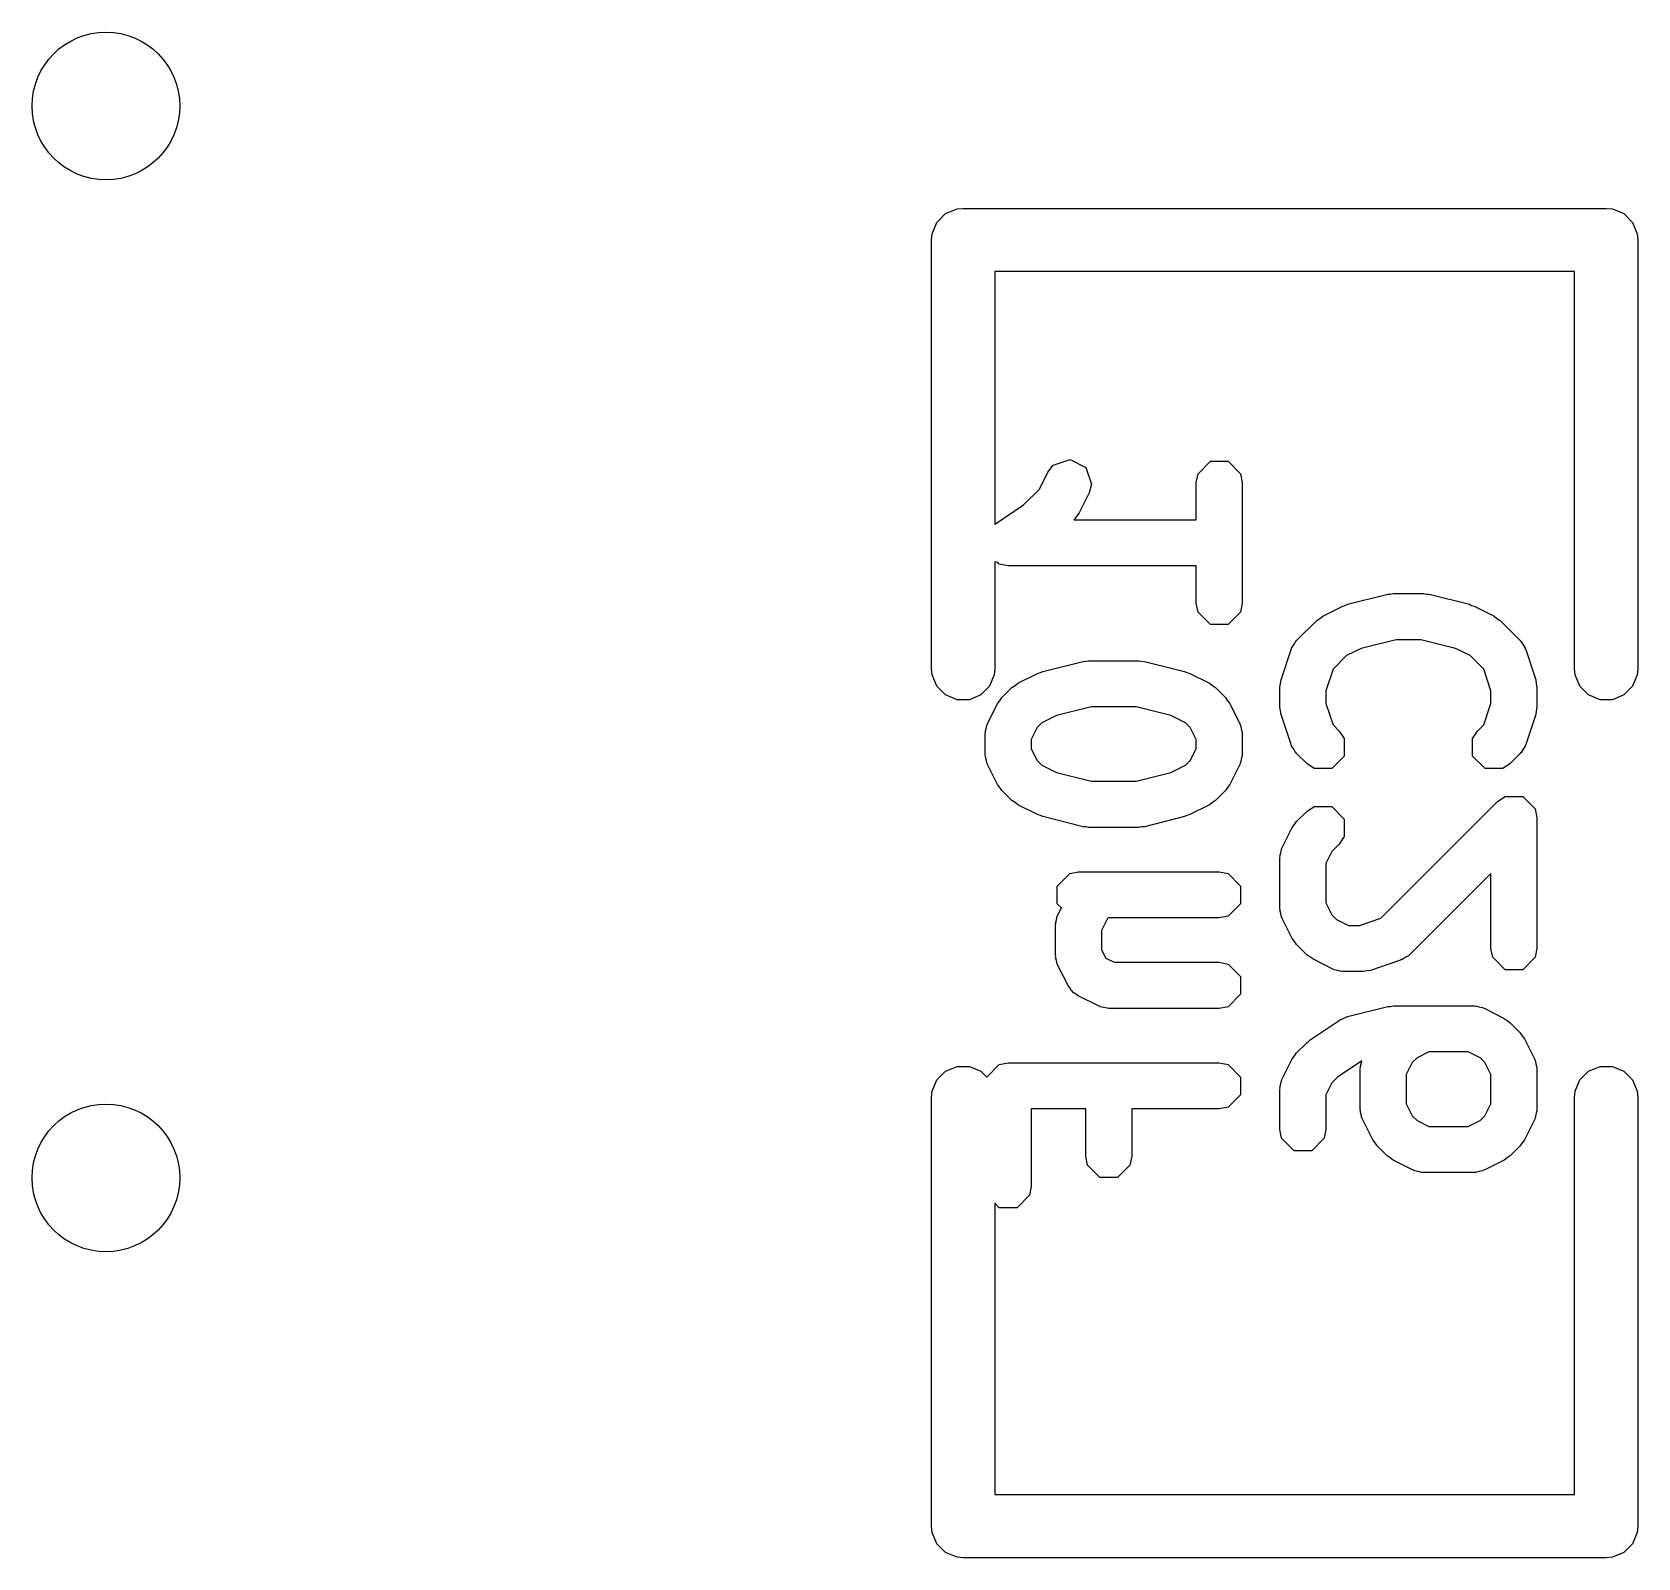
# Model space of a CAD drawing. Extents: x 4.92 to 7.13, y -4.79 to -3.32.
# Drawn here: x 6.0692 to 6.219, y -3.4635 to -3.3212 of the extents above; entities that cross this region are included whole.
import ezdxf

# ---------------------------------------------------------------- set-up
doc = ezdxf.new("R2010")
doc.units = 0
doc.header["$MEASUREMENT"] = 0
doc.layers.add('BLACK', color=7, linetype='CONTINUOUS')

msp = doc.modelspace()

# ---------------------------------------------------------------- linework, layer by layer
at = {"layer": 'BLACK', "linetype": 'CONTINUOUS'}
for p, q in [((6.15361, -3.33892), (6.15442, -3.3381)), ((6.15442, -3.3381), (6.15549, -3.33766)), ((6.15549, -3.33766), (6.15606, -3.33761)), ((6.15606, -3.33761), (6.21606, -3.33761)), ((6.21606, -3.33761), (6.21664, -3.33766)), ((6.21664, -3.33766), (6.21771, -3.3381)), ((6.21771, -3.3381), (6.21852, -3.33892)), ((6.15311, -3.34056), (6.15317, -3.33998)), ((6.15317, -3.33998), (6.15361, -3.33892)), ((6.21852, -3.33892), (6.21896, -3.33998)), ((6.21896, -3.33998), (6.21902, -3.34056)), ((6.15311, -3.38056), (6.15311, -3.34056)), ((6.21902, -3.34056), (6.21902, -3.38056)), ((6.21311, -3.34351), (6.15902, -3.34351)), ((6.15902, -3.34351), (6.15902, -3.36708)), ((6.21311, -3.38056), (6.21311, -3.34351)), ((6.16318, -3.3638), (6.16396, -3.36223)), ((6.16396, -3.36223), (6.16447, -3.36157)), ((6.16447, -3.36157), (6.16604, -3.36105)), ((6.16604, -3.36105), (6.16751, -3.36179)), ((6.16751, -3.36179), (6.16803, -3.36335)), ((6.1778, -3.36319), (6.17797, -3.36237)), ((6.17797, -3.36237), (6.17913, -3.36121)), ((6.17913, -3.36121), (6.18078, -3.36121)), ((6.18078, -3.36121), (6.18194, -3.36237)), ((6.18194, -3.36237), (6.1821, -3.36319)), ((6.1617, -3.36528), (6.16318, -3.3638)), ((6.16803, -3.36335), (6.16781, -3.36416)), ((6.1778, -3.36667), (6.1778, -3.36319)), ((6.1821, -3.36319), (6.1821, -3.37445)), ((6.15906, -3.36703), (6.1617, -3.36528)), ((6.16781, -3.36416), (6.16687, -3.36603)), ((6.16647, -3.36659), (6.16638, -3.36667)), ((6.16638, -3.36667), (6.1778, -3.36667)), ((6.16666, -3.3663), (6.16647, -3.36659)), ((6.16687, -3.36603), (6.16666, -3.3663)), ((6.15902, -3.36708), (6.15906, -3.36703)), ((6.15906, -3.37061), (6.15902, -3.37055)), ((6.15902, -3.37055), (6.15902, -3.38056)), ((6.15928, -3.37065), (6.15906, -3.37061)), ((6.15943, -3.37081), (6.15928, -3.37065)), ((6.16025, -3.37097), (6.15943, -3.37081)), ((6.1778, -3.37097), (6.16025, -3.37097)), ((6.1778, -3.37445), (6.1778, -3.37097)), ((6.17797, -3.37527), (6.1778, -3.37445)), ((6.1821, -3.37445), (6.18194, -3.37527)), ((6.19192, -3.37455), (6.19568, -3.37361)), ((6.19568, -3.37361), (6.19594, -3.3736)), ((6.19594, -3.3736), (6.1962, -3.37355)), ((6.1962, -3.37355), (6.19901, -3.37355)), ((6.19901, -3.37355), (6.19927, -3.3736)), ((6.19927, -3.3736), (6.19953, -3.37361)), ((6.19953, -3.37361), (6.20329, -3.37455)), ((6.17913, -3.37644), (6.17797, -3.37527)), ((6.18194, -3.37527), (6.18078, -3.37644)), ((6.18905, -3.37606), (6.18934, -3.37586)), ((6.18934, -3.37586), (6.18961, -3.37565)), ((6.18961, -3.37565), (6.19148, -3.37471)), ((6.19148, -3.37471), (6.19171, -3.37465)), ((6.19171, -3.37465), (6.19192, -3.37455)), ((6.20329, -3.37455), (6.2035, -3.37465)), ((6.2035, -3.37465), (6.20373, -3.37471)), ((6.20373, -3.37471), (6.2056, -3.37565)), ((6.2056, -3.37565), (6.20587, -3.37586)), ((6.20587, -3.37586), (6.20616, -3.37606)), ((6.18078, -3.37644), (6.17913, -3.37644)), ((6.18717, -3.37793), (6.18905, -3.37606)), ((6.20616, -3.37606), (6.20804, -3.37793)), ((6.18572, -3.38159), (6.18665, -3.37877)), ((6.18665, -3.37877), (6.18671, -3.37868)), ((6.18671, -3.37863), (6.1869, -3.37834)), ((6.18671, -3.37868), (6.18671, -3.37863)), ((6.1869, -3.37834), (6.18707, -3.37804)), ((6.18707, -3.37804), (6.18711, -3.37802)), ((6.18711, -3.37802), (6.18717, -3.37793)), ((6.1932, -3.37867), (6.19184, -3.37934)), ((6.19646, -3.37785), (6.1932, -3.37867)), ((6.19875, -3.37785), (6.19646, -3.37785)), ((6.20201, -3.37867), (6.19875, -3.37785)), ((6.20337, -3.37934), (6.20201, -3.37867)), ((6.20804, -3.37793), (6.2081, -3.37802)), ((6.2081, -3.37802), (6.20814, -3.37804)), ((6.20814, -3.37804), (6.20831, -3.37834)), ((6.20831, -3.37834), (6.2085, -3.37863)), ((6.2085, -3.37863), (6.2085, -3.37868)), ((6.2085, -3.37868), (6.20856, -3.37877)), ((6.20856, -3.37877), (6.20949, -3.38159)), ((6.16349, -3.38081), (6.16724, -3.37987)), ((6.16724, -3.37987), (6.1675, -3.37986)), ((6.1675, -3.37986), (6.16776, -3.37981)), ((6.16776, -3.37981), (6.17245, -3.37981)), ((6.17245, -3.37981), (6.17271, -3.37986)), ((6.17271, -3.37986), (6.17297, -3.37987)), ((6.17297, -3.37987), (6.17672, -3.38081)), ((6.19184, -3.37934), (6.19057, -3.38061)), ((6.20464, -3.38061), (6.20337, -3.37934)), ((6.15317, -3.38113), (6.15311, -3.38056)), ((6.15361, -3.3822), (6.15317, -3.38113)), ((6.15896, -3.38113), (6.15852, -3.3822)), ((6.15902, -3.38056), (6.15896, -3.38113)), ((6.1609, -3.38212), (6.16117, -3.38191)), ((6.16117, -3.38191), (6.16305, -3.38097)), ((6.16305, -3.38097), (6.16327, -3.38091)), ((6.16327, -3.38091), (6.16349, -3.38081)), ((6.17672, -3.38081), (6.17694, -3.38091)), ((6.17694, -3.38091), (6.17716, -3.38097)), ((6.17716, -3.38097), (6.17904, -3.38191)), ((6.17904, -3.38191), (6.17931, -3.38212)), ((6.1856, -3.38227), (6.18567, -3.38193)), ((6.18567, -3.38193), (6.18572, -3.38159)), ((6.19057, -3.38061), (6.1899, -3.38261)), ((6.2053, -3.38261), (6.20464, -3.38061)), ((6.20949, -3.38159), (6.20954, -3.38193)), ((6.20954, -3.38193), (6.2096, -3.38227)), ((6.21317, -3.38113), (6.21311, -3.38056)), ((6.21361, -3.3822), (6.21317, -3.38113)), ((6.21896, -3.38113), (6.21852, -3.3822)), ((6.21902, -3.38056), (6.21896, -3.38113)), ((6.15442, -3.38301), (6.15361, -3.3822)), ((6.15549, -3.38345), (6.15442, -3.38301)), ((6.15771, -3.38301), (6.15664, -3.38345)), ((6.15852, -3.3822), (6.15771, -3.38301)), ((6.15948, -3.38354), (6.15967, -3.38325)), ((6.15967, -3.38325), (6.16061, -3.38231)), ((6.16061, -3.38231), (6.1609, -3.38212)), ((6.17931, -3.38212), (6.1796, -3.38231)), ((6.1796, -3.38231), (6.18054, -3.38325)), ((6.18054, -3.38325), (6.18073, -3.38354)), ((6.1856, -3.38414), (6.1856, -3.38227)), ((6.1899, -3.38261), (6.1899, -3.38379)), ((6.2053, -3.38379), (6.2053, -3.38261)), ((6.2096, -3.38227), (6.2096, -3.38414)), ((6.21442, -3.38301), (6.21361, -3.3822)), ((6.21549, -3.38345), (6.21442, -3.38301)), ((6.21771, -3.38301), (6.21664, -3.38345)), ((6.21852, -3.3822), (6.21771, -3.38301)), ((6.15664, -3.38345), (6.15549, -3.38345)), ((6.15833, -3.38569), (6.15927, -3.38381)), ((6.15927, -3.38381), (6.15948, -3.38354)), ((6.16476, -3.38492), (6.1634, -3.3856)), ((6.16802, -3.38411), (6.16476, -3.38492)), ((6.17219, -3.38411), (6.16802, -3.38411)), ((6.17545, -3.38492), (6.17219, -3.38411)), ((6.17681, -3.3856), (6.17545, -3.38492)), ((6.18073, -3.38354), (6.18094, -3.38381)), ((6.18094, -3.38381), (6.18188, -3.38569)), ((6.18567, -3.38448), (6.1856, -3.38414)), ((6.18572, -3.38482), (6.18567, -3.38448)), ((6.18665, -3.38764), (6.18572, -3.38482)), ((6.1899, -3.38379), (6.19057, -3.38579)), ((6.20464, -3.38579), (6.2053, -3.38379)), ((6.20949, -3.38482), (6.20856, -3.38764)), ((6.20954, -3.38448), (6.20949, -3.38482)), ((6.2096, -3.38414), (6.20954, -3.38448)), ((6.21664, -3.38345), (6.21549, -3.38345)), ((6.15811, -3.38649), (6.1582, -3.38616)), ((6.1582, -3.38616), (6.15827, -3.38582)), ((6.15827, -3.38582), (6.1583, -3.38579)), ((6.1583, -3.38579), (6.15833, -3.38569)), ((6.16296, -3.38604), (6.1624, -3.38715)), ((6.1634, -3.3856), (6.16296, -3.38604)), ((6.17725, -3.38604), (6.17681, -3.3856)), ((6.1778, -3.38715), (6.17725, -3.38604)), ((6.18188, -3.38569), (6.18191, -3.38579)), ((6.18191, -3.38579), (6.18194, -3.38582)), ((6.18194, -3.38582), (6.18201, -3.38616)), ((6.18201, -3.38616), (6.1821, -3.38649)), ((6.19057, -3.38579), (6.19115, -3.38637)), ((6.19115, -3.38637), (6.19162, -3.38707)), ((6.20359, -3.38707), (6.20406, -3.38637)), ((6.20406, -3.38637), (6.20464, -3.38579)), ((6.1581, -3.38665), (6.15813, -3.38654)), ((6.1581, -3.38852), (6.1581, -3.38665)), ((6.15813, -3.38654), (6.15811, -3.38649)), ((6.1624, -3.38715), (6.1624, -3.38802)), ((6.1778, -3.38802), (6.1778, -3.38715)), ((6.1821, -3.38649), (6.18208, -3.38654)), ((6.18208, -3.38654), (6.1821, -3.38665)), ((6.1821, -3.38665), (6.1821, -3.38852)), ((6.18671, -3.38773), (6.18665, -3.38764)), ((6.18671, -3.38778), (6.18671, -3.38773)), ((6.1869, -3.38807), (6.18671, -3.38778)), ((6.19162, -3.38707), (6.19162, -3.38872)), ((6.20359, -3.38872), (6.20359, -3.38707)), ((6.2085, -3.38778), (6.20831, -3.38807)), ((6.20856, -3.38764), (6.2085, -3.38773)), ((6.2085, -3.38773), (6.2085, -3.38778)), ((6.15813, -3.38863), (6.1581, -3.38852)), ((6.15811, -3.38868), (6.15813, -3.38863)), ((6.1582, -3.38901), (6.15811, -3.38868)), ((6.15827, -3.38935), (6.1582, -3.38901)), ((6.1583, -3.38938), (6.15827, -3.38935)), ((6.15833, -3.38948), (6.1583, -3.38938)), ((6.1624, -3.38802), (6.16296, -3.38913)), ((6.16296, -3.38913), (6.1634, -3.38957)), ((6.17681, -3.38957), (6.17725, -3.38913)), ((6.17725, -3.38913), (6.1778, -3.38802)), ((6.18191, -3.38938), (6.18188, -3.38948)), ((6.18194, -3.38935), (6.18191, -3.38938)), ((6.18201, -3.38901), (6.18194, -3.38935)), ((6.1821, -3.38868), (6.18201, -3.38901)), ((6.1821, -3.38852), (6.18208, -3.38863)), ((6.18208, -3.38863), (6.1821, -3.38868)), ((6.18707, -3.38836), (6.1869, -3.38807)), ((6.18711, -3.38839), (6.18707, -3.38836)), ((6.18717, -3.38848), (6.18711, -3.38839)), ((6.18811, -3.38941), (6.18717, -3.38848)), ((6.18881, -3.38988), (6.18811, -3.38941)), ((6.19162, -3.38872), (6.19045, -3.38988)), ((6.20476, -3.38988), (6.20359, -3.38872)), ((6.2071, -3.38941), (6.2064, -3.38988)), ((6.20804, -3.38848), (6.2071, -3.38941)), ((6.2081, -3.38839), (6.20804, -3.38848)), ((6.20814, -3.38836), (6.2081, -3.38839)), ((6.20831, -3.38807), (6.20814, -3.38836)), ((6.15927, -3.39136), (6.15833, -3.38948)), ((6.1634, -3.38957), (6.16476, -3.39025)), ((6.16476, -3.39025), (6.16802, -3.39106)), ((6.17219, -3.39106), (6.17545, -3.39025)), ((6.17545, -3.39025), (6.17681, -3.38957)), ((6.18188, -3.38948), (6.18094, -3.39136)), ((6.19045, -3.38988), (6.18881, -3.38988)), ((6.2064, -3.38988), (6.20476, -3.38988)), ((6.15948, -3.39163), (6.15927, -3.39136)), ((6.15967, -3.39192), (6.15948, -3.39163)), ((6.16061, -3.39286), (6.15967, -3.39192)), ((6.16802, -3.39106), (6.17219, -3.39106)), ((6.18054, -3.39192), (6.1796, -3.39286)), ((6.18073, -3.39163), (6.18054, -3.39192)), ((6.18094, -3.39136), (6.18073, -3.39163)), ((6.1609, -3.39305), (6.16061, -3.39286)), ((6.16117, -3.39326), (6.1609, -3.39305)), ((6.16305, -3.3942), (6.16117, -3.39326)), ((6.17904, -3.39326), (6.17716, -3.3942)), ((6.17931, -3.39305), (6.17904, -3.39326)), ((6.1796, -3.39286), (6.17931, -3.39305)), ((6.18717, -3.39482), (6.18811, -3.39388)), ((6.18811, -3.39388), (6.18881, -3.39341)), ((6.18881, -3.39341), (6.19045, -3.39341)), ((6.19045, -3.39341), (6.19162, -3.39458)), ((6.19504, -3.40384), (6.20593, -3.39294)), ((6.20593, -3.39294), (6.20663, -3.39247)), ((6.20663, -3.39247), (6.20828, -3.39247)), ((6.20828, -3.39247), (6.20944, -3.39364)), ((6.20944, -3.39364), (6.2096, -3.39446)), ((6.16327, -3.39426), (6.16305, -3.3942)), ((6.16349, -3.39436), (6.16327, -3.39426)), ((6.16724, -3.3953), (6.16349, -3.39436)), ((6.1675, -3.39531), (6.16724, -3.3953)), ((6.16776, -3.39536), (6.1675, -3.39531)), ((6.17245, -3.39536), (6.16776, -3.39536)), ((6.17271, -3.39531), (6.17245, -3.39536)), ((6.17297, -3.3953), (6.17271, -3.39531)), ((6.17672, -3.39436), (6.17297, -3.3953)), ((6.17694, -3.39426), (6.17672, -3.39436)), ((6.17716, -3.3942), (6.17694, -3.39426)), ((6.18583, -3.39725), (6.18677, -3.39538)), ((6.18677, -3.39538), (6.18698, -3.3951)), ((6.18698, -3.3951), (6.18717, -3.39482)), ((6.19162, -3.39458), (6.19162, -3.39622)), ((6.2096, -3.39446), (6.2096, -3.40666)), ((6.19115, -3.39692), (6.19046, -3.39761)), ((6.19162, -3.39622), (6.19115, -3.39692)), ((6.1856, -3.39821), (6.18563, -3.39811)), ((6.1856, -3.4029), (6.1856, -3.39821)), ((6.18561, -3.39806), (6.1857, -3.39773)), ((6.18563, -3.39811), (6.18561, -3.39806)), ((6.1857, -3.39773), (6.18577, -3.39739)), ((6.18577, -3.39739), (6.1858, -3.39736)), ((6.1858, -3.39736), (6.18583, -3.39725)), ((6.19046, -3.39761), (6.1899, -3.39872)), ((6.16484, -3.40083), (6.166, -3.39967)), ((6.166, -3.39967), (6.16682, -3.39951)), ((6.16682, -3.39951), (6.17995, -3.39951)), ((6.17995, -3.39951), (6.18078, -3.39967)), ((6.18078, -3.39967), (6.18194, -3.40083)), ((6.1899, -3.39872), (6.1899, -3.4024)), ((6.2053, -3.39965), (6.19772, -3.40724)), ((6.2053, -3.40666), (6.2053, -3.39965)), ((6.16484, -3.40248), (6.16484, -3.40083)), ((6.18194, -3.40083), (6.18194, -3.40248)), ((6.16522, -3.40286), (6.16484, -3.40248)), ((6.1649, -3.40351), (6.16522, -3.40286)), ((6.18194, -3.40248), (6.18078, -3.40364)), ((6.18563, -3.40301), (6.1856, -3.4029)), ((6.1899, -3.4024), (6.19046, -3.40351)), ((6.16467, -3.40447), (6.16469, -3.40436)), ((6.16468, -3.40432), (6.16477, -3.40399)), ((6.16469, -3.40436), (6.16468, -3.40432)), ((6.16477, -3.40399), (6.16484, -3.40365)), ((6.16484, -3.40365), (6.16487, -3.40361)), ((6.16487, -3.40361), (6.1649, -3.40351)), ((6.16953, -3.40387), (6.16897, -3.40498)), ((6.16959, -3.40381), (6.16953, -3.40387)), ((6.17995, -3.40381), (6.16959, -3.40381)), ((6.18078, -3.40364), (6.17995, -3.40381)), ((6.18561, -3.40306), (6.18563, -3.40301)), ((6.1857, -3.40339), (6.18561, -3.40306)), ((6.18577, -3.40373), (6.1857, -3.40339)), ((6.1858, -3.40376), (6.18577, -3.40373)), ((6.18583, -3.40387), (6.1858, -3.40376)), ((6.18677, -3.40574), (6.18583, -3.40387)), ((6.19046, -3.40351), (6.1909, -3.40395)), ((6.1909, -3.40395), (6.19201, -3.40451)), ((6.19303, -3.40451), (6.19504, -3.40384)), ((6.16467, -3.40728), (6.16467, -3.40447)), ((6.16897, -3.40498), (6.16897, -3.40678)), ((6.18698, -3.40601), (6.18677, -3.40574)), ((6.19201, -3.40451), (6.19303, -3.40451)), ((6.16469, -3.40739), (6.16467, -3.40728)), ((6.16468, -3.40744), (6.16469, -3.40739)), ((6.16897, -3.40678), (6.16936, -3.40756)), ((6.18717, -3.4063), (6.18698, -3.40601)), ((6.18811, -3.40724), (6.18717, -3.4063)), ((6.1884, -3.40743), (6.18811, -3.40724)), ((6.19761, -3.40734), (6.19731, -3.40751)), ((6.19763, -3.4073), (6.19761, -3.40734)), ((6.19772, -3.40724), (6.19763, -3.4073)), ((6.20547, -3.40748), (6.2053, -3.40666)), ((6.2096, -3.40666), (6.20944, -3.40748)), ((6.16477, -3.40777), (6.16468, -3.40744)), ((6.16484, -3.40811), (6.16477, -3.40777)), ((6.16487, -3.40814), (6.16484, -3.40811)), ((6.1649, -3.40825), (6.16487, -3.40814)), ((6.16584, -3.41012), (6.1649, -3.40825)), ((6.16936, -3.40756), (6.17014, -3.40795)), ((6.17014, -3.40795), (6.17995, -3.40795)), ((6.17995, -3.40795), (6.18078, -3.40811)), ((6.18078, -3.40811), (6.18194, -3.40928)), ((6.18867, -3.40764), (6.1884, -3.40743)), ((6.19055, -3.40858), (6.18867, -3.40764)), ((6.19065, -3.40861), (6.19055, -3.40858)), ((6.19068, -3.40864), (6.19065, -3.40861)), ((6.19102, -3.40871), (6.19068, -3.40864)), ((6.19135, -3.4088), (6.19102, -3.40871)), ((6.1914, -3.40879), (6.19135, -3.4088)), ((6.19151, -3.40881), (6.1914, -3.40879)), ((6.19338, -3.40881), (6.19151, -3.40881)), ((6.19372, -3.40874), (6.19338, -3.40881)), ((6.19406, -3.4087), (6.19372, -3.40874)), ((6.19688, -3.40776), (6.19406, -3.4087)), ((6.19697, -3.4077), (6.19688, -3.40776)), ((6.19702, -3.4077), (6.19697, -3.4077)), ((6.19731, -3.40751), (6.19702, -3.4077)), ((6.20663, -3.40864), (6.20547, -3.40748)), ((6.20828, -3.40864), (6.20663, -3.40864)), ((6.20944, -3.40748), (6.20828, -3.40864)), ((6.1661, -3.41046), (6.16584, -3.41012)), ((6.18194, -3.40928), (6.18194, -3.41092)), ((6.16614, -3.41057), (6.1661, -3.41046)), ((6.16626, -3.41066), (6.16614, -3.41057)), ((6.16635, -3.41079), (6.16626, -3.41066)), ((6.16646, -3.41082), (6.16635, -3.41079)), ((6.1668, -3.41108), (6.16646, -3.41082)), ((6.16867, -3.41202), (6.1668, -3.41108)), ((6.18194, -3.41092), (6.18078, -3.41209)), ((6.16878, -3.41205), (6.16867, -3.41202)), ((6.16881, -3.41209), (6.16878, -3.41205)), ((6.16915, -3.41215), (6.16881, -3.41209)), ((6.16948, -3.41224), (6.16915, -3.41215)), ((6.16953, -3.41223), (6.16948, -3.41224)), ((6.16964, -3.41225), (6.16953, -3.41223)), ((6.17995, -3.41225), (6.16964, -3.41225)), ((6.18078, -3.41209), (6.17995, -3.41225)), ((6.18844, -3.41519), (6.19125, -3.41331)), ((6.19125, -3.41331), (6.19159, -3.41317)), ((6.19159, -3.41317), (6.19192, -3.41301)), ((6.19192, -3.41301), (6.19568, -3.41208)), ((6.19568, -3.41208), (6.19594, -3.41206)), ((6.19594, -3.41206), (6.1962, -3.41201)), ((6.1962, -3.41201), (6.2037, -3.41201)), ((6.2037, -3.41201), (6.20381, -3.41203)), ((6.20381, -3.41203), (6.20385, -3.41202)), ((6.20385, -3.41202), (6.20419, -3.41211)), ((6.20419, -3.41211), (6.20453, -3.41217)), ((6.20453, -3.41217), (6.20456, -3.41221)), ((6.20456, -3.41221), (6.20466, -3.41224)), ((6.20466, -3.41224), (6.20654, -3.41318)), ((6.20654, -3.41318), (6.20681, -3.41339)), ((6.20681, -3.41339), (6.2071, -3.41358)), ((6.2071, -3.41358), (6.20804, -3.41452)), ((6.20804, -3.41452), (6.20823, -3.4148)), ((6.20823, -3.4148), (6.20844, -3.41508)), ((6.18698, -3.41668), (6.18717, -3.41639)), ((6.18717, -3.41639), (6.18811, -3.41546)), ((6.18811, -3.41546), (6.18829, -3.41534)), ((6.18829, -3.41534), (6.18844, -3.41519)), ((6.19952, -3.41631), (6.19841, -3.41687)), ((6.20319, -3.41631), (6.19952, -3.41631)), ((6.20431, -3.41687), (6.20319, -3.41631)), ((6.20844, -3.41508), (6.20938, -3.41695)), ((6.15442, -3.4181), (6.15549, -3.41766)), ((6.15549, -3.41766), (6.15664, -3.41766)), ((6.15664, -3.41766), (6.15771, -3.4181)), ((6.15827, -3.41866), (6.15943, -3.41749)), ((6.15943, -3.41749), (6.16025, -3.41733)), ((6.16025, -3.41733), (6.17995, -3.41733)), ((6.17995, -3.41733), (6.18078, -3.41749)), ((6.18078, -3.41749), (6.18194, -3.41866)), ((6.18583, -3.41883), (6.18677, -3.41695)), ((6.18677, -3.41695), (6.18698, -3.41668)), ((6.19326, -3.41714), (6.191, -3.41865)), ((6.19311, -3.41776), (6.19321, -3.41743)), ((6.19313, -3.41781), (6.19311, -3.41776)), ((6.19311, -3.41791), (6.19313, -3.41781)), ((6.19321, -3.41743), (6.19326, -3.41714)), ((6.19796, -3.41731), (6.19741, -3.41842)), ((6.19841, -3.41687), (6.19796, -3.41731)), ((6.20475, -3.41731), (6.20431, -3.41687)), ((6.2053, -3.41842), (6.20475, -3.41731)), ((6.20938, -3.41695), (6.20941, -3.41706)), ((6.20941, -3.41706), (6.20944, -3.41709)), ((6.20944, -3.41709), (6.20951, -3.41743)), ((6.20951, -3.41743), (6.2096, -3.41776)), ((6.2096, -3.41776), (6.20958, -3.41781)), ((6.20958, -3.41781), (6.2096, -3.41791)), ((6.21442, -3.4181), (6.21549, -3.41766)), ((6.21549, -3.41766), (6.21664, -3.41766)), ((6.21664, -3.41766), (6.21771, -3.4181)), ((6.15317, -3.41998), (6.15361, -3.41892)), ((6.15361, -3.41892), (6.15442, -3.4181)), ((6.15771, -3.4181), (6.15827, -3.41867)), ((6.15827, -3.41867), (6.15827, -3.41866)), ((6.18194, -3.41866), (6.18194, -3.4203)), ((6.18561, -3.41964), (6.1857, -3.4193)), ((6.1857, -3.4193), (6.18577, -3.41897)), ((6.18577, -3.41897), (6.1858, -3.41893)), ((6.1858, -3.41893), (6.18583, -3.41883)), ((6.19046, -3.41919), (6.1899, -3.4203)), ((6.191, -3.41865), (6.19046, -3.41919)), ((6.19311, -3.42167), (6.19311, -3.41791)), ((6.19741, -3.41842), (6.19741, -3.42116)), ((6.2053, -3.42116), (6.2053, -3.41842)), ((6.2096, -3.41791), (6.2096, -3.42167)), ((6.21317, -3.41998), (6.21361, -3.41892)), ((6.21361, -3.41892), (6.21442, -3.4181)), ((6.21771, -3.4181), (6.21852, -3.41892)), ((6.21852, -3.41892), (6.21896, -3.41998)), ((6.15311, -3.42056), (6.15317, -3.41998)), ((6.15311, -3.46056), (6.15311, -3.42056)), ((6.18194, -3.4203), (6.18078, -3.42147)), ((6.1856, -3.41979), (6.18563, -3.41968)), ((6.1856, -3.42354), (6.1856, -3.41979)), ((6.18563, -3.41968), (6.18561, -3.41964)), ((6.1899, -3.4203), (6.1899, -3.42354)), ((6.21311, -3.42056), (6.21317, -3.41998)), ((6.21311, -3.45761), (6.21311, -3.42056)), ((6.21896, -3.41998), (6.21902, -3.42056)), ((6.21902, -3.42056), (6.21902, -3.46056)), ((6.16749, -3.42163), (6.1624, -3.42163)), ((6.1624, -3.42163), (6.1624, -3.42886)), ((6.16749, -3.42605), (6.16749, -3.42163)), ((6.17995, -3.42163), (6.17179, -3.42163)), ((6.17179, -3.42163), (6.17179, -3.42605)), ((6.18078, -3.42147), (6.17995, -3.42163)), ((6.19313, -3.42177), (6.19311, -3.42167)), ((6.19311, -3.42182), (6.19313, -3.42177)), ((6.19321, -3.42215), (6.19311, -3.42182)), ((6.19327, -3.42249), (6.19321, -3.42215)), ((6.19741, -3.42116), (6.19796, -3.42227)), ((6.19796, -3.42227), (6.19841, -3.42271)), ((6.20431, -3.42271), (6.20475, -3.42227)), ((6.20475, -3.42227), (6.2053, -3.42116)), ((6.20951, -3.42215), (6.20944, -3.42249)), ((6.2096, -3.42182), (6.20951, -3.42215)), ((6.2096, -3.42167), (6.20958, -3.42177)), ((6.20958, -3.42177), (6.2096, -3.42182)), ((6.18577, -3.42436), (6.1856, -3.42354)), ((6.1899, -3.42354), (6.18974, -3.42436)), ((6.19331, -3.42252), (6.19327, -3.42249)), ((6.19334, -3.42263), (6.19331, -3.42252)), ((6.19427, -3.4245), (6.19334, -3.42263)), ((6.19841, -3.42271), (6.19952, -3.42327)), ((6.19952, -3.42327), (6.20319, -3.42327)), ((6.20319, -3.42327), (6.20431, -3.42271)), ((6.20938, -3.42263), (6.20844, -3.4245)), ((6.20941, -3.42252), (6.20938, -3.42263)), ((6.20944, -3.42249), (6.20941, -3.42252)), ((6.18693, -3.42553), (6.18577, -3.42436)), ((6.18974, -3.42436), (6.18858, -3.42553)), ((6.19449, -3.42478), (6.19427, -3.4245)), ((6.19468, -3.42506), (6.19449, -3.42478)), ((6.19562, -3.426), (6.19468, -3.42506)), ((6.20804, -3.42506), (6.2071, -3.426)), ((6.20823, -3.42478), (6.20804, -3.42506)), ((6.20844, -3.4245), (6.20823, -3.42478)), ((6.16765, -3.42687), (6.16749, -3.42605)), ((6.16881, -3.42803), (6.16765, -3.42687)), ((6.17162, -3.42687), (6.17046, -3.42803)), ((6.17179, -3.42605), (6.17162, -3.42687)), ((6.18858, -3.42553), (6.18693, -3.42553)), ((6.1959, -3.42619), (6.19562, -3.426)), ((6.19617, -3.4264), (6.1959, -3.42619)), ((6.19805, -3.42734), (6.19617, -3.4264)), ((6.20654, -3.4264), (6.20466, -3.42734)), ((6.20681, -3.42619), (6.20654, -3.4264)), ((6.2071, -3.426), (6.20681, -3.42619)), ((6.17046, -3.42803), (6.16881, -3.42803)), ((6.19815, -3.42737), (6.19805, -3.42734)), ((6.19819, -3.4274), (6.19815, -3.42737)), ((6.19853, -3.42747), (6.19819, -3.4274)), ((6.19886, -3.42756), (6.19853, -3.42747)), ((6.19891, -3.42755), (6.19886, -3.42756)), ((6.19901, -3.42757), (6.19891, -3.42755)), ((6.2037, -3.42757), (6.19901, -3.42757)), ((6.20381, -3.42755), (6.2037, -3.42757)), ((6.20385, -3.42756), (6.20381, -3.42755)), ((6.20419, -3.42747), (6.20385, -3.42756)), ((6.20453, -3.4274), (6.20419, -3.42747)), ((6.20456, -3.42737), (6.20453, -3.4274)), ((6.20466, -3.42734), (6.20456, -3.42737)), ((6.16224, -3.42968), (6.16108, -3.43085)), ((6.1624, -3.42886), (6.16224, -3.42968)), ((6.15943, -3.43085), (6.15902, -3.43043)), ((6.15902, -3.43043), (6.15902, -3.45761)), ((6.16108, -3.43085), (6.15943, -3.43085)), ((6.15902, -3.45761), (6.21311, -3.45761)), ((6.15317, -3.46113), (6.15311, -3.46056)), ((6.15361, -3.4622), (6.15317, -3.46113)), ((6.21896, -3.46113), (6.21852, -3.4622)), ((6.21902, -3.46056), (6.21896, -3.46113)), ((6.15442, -3.46301), (6.15361, -3.4622)), ((6.21852, -3.4622), (6.21771, -3.46301)), ((6.15549, -3.46345), (6.15442, -3.46301)), ((6.15606, -3.46351), (6.15549, -3.46345)), ((6.21606, -3.46351), (6.15606, -3.46351)), ((6.21664, -3.46345), (6.21606, -3.46351)), ((6.21771, -3.46301), (6.21664, -3.46345))]:
    msp.add_line(p, q, dxfattribs=at)
at = {"layer": 'BLACK'}
for centre in [(6.07606, -3.32806), (6.07606, -3.42806)]:
    msp.add_circle(centre, 0.00689, dxfattribs=at)

doc.saveas('drawing.dxf')
